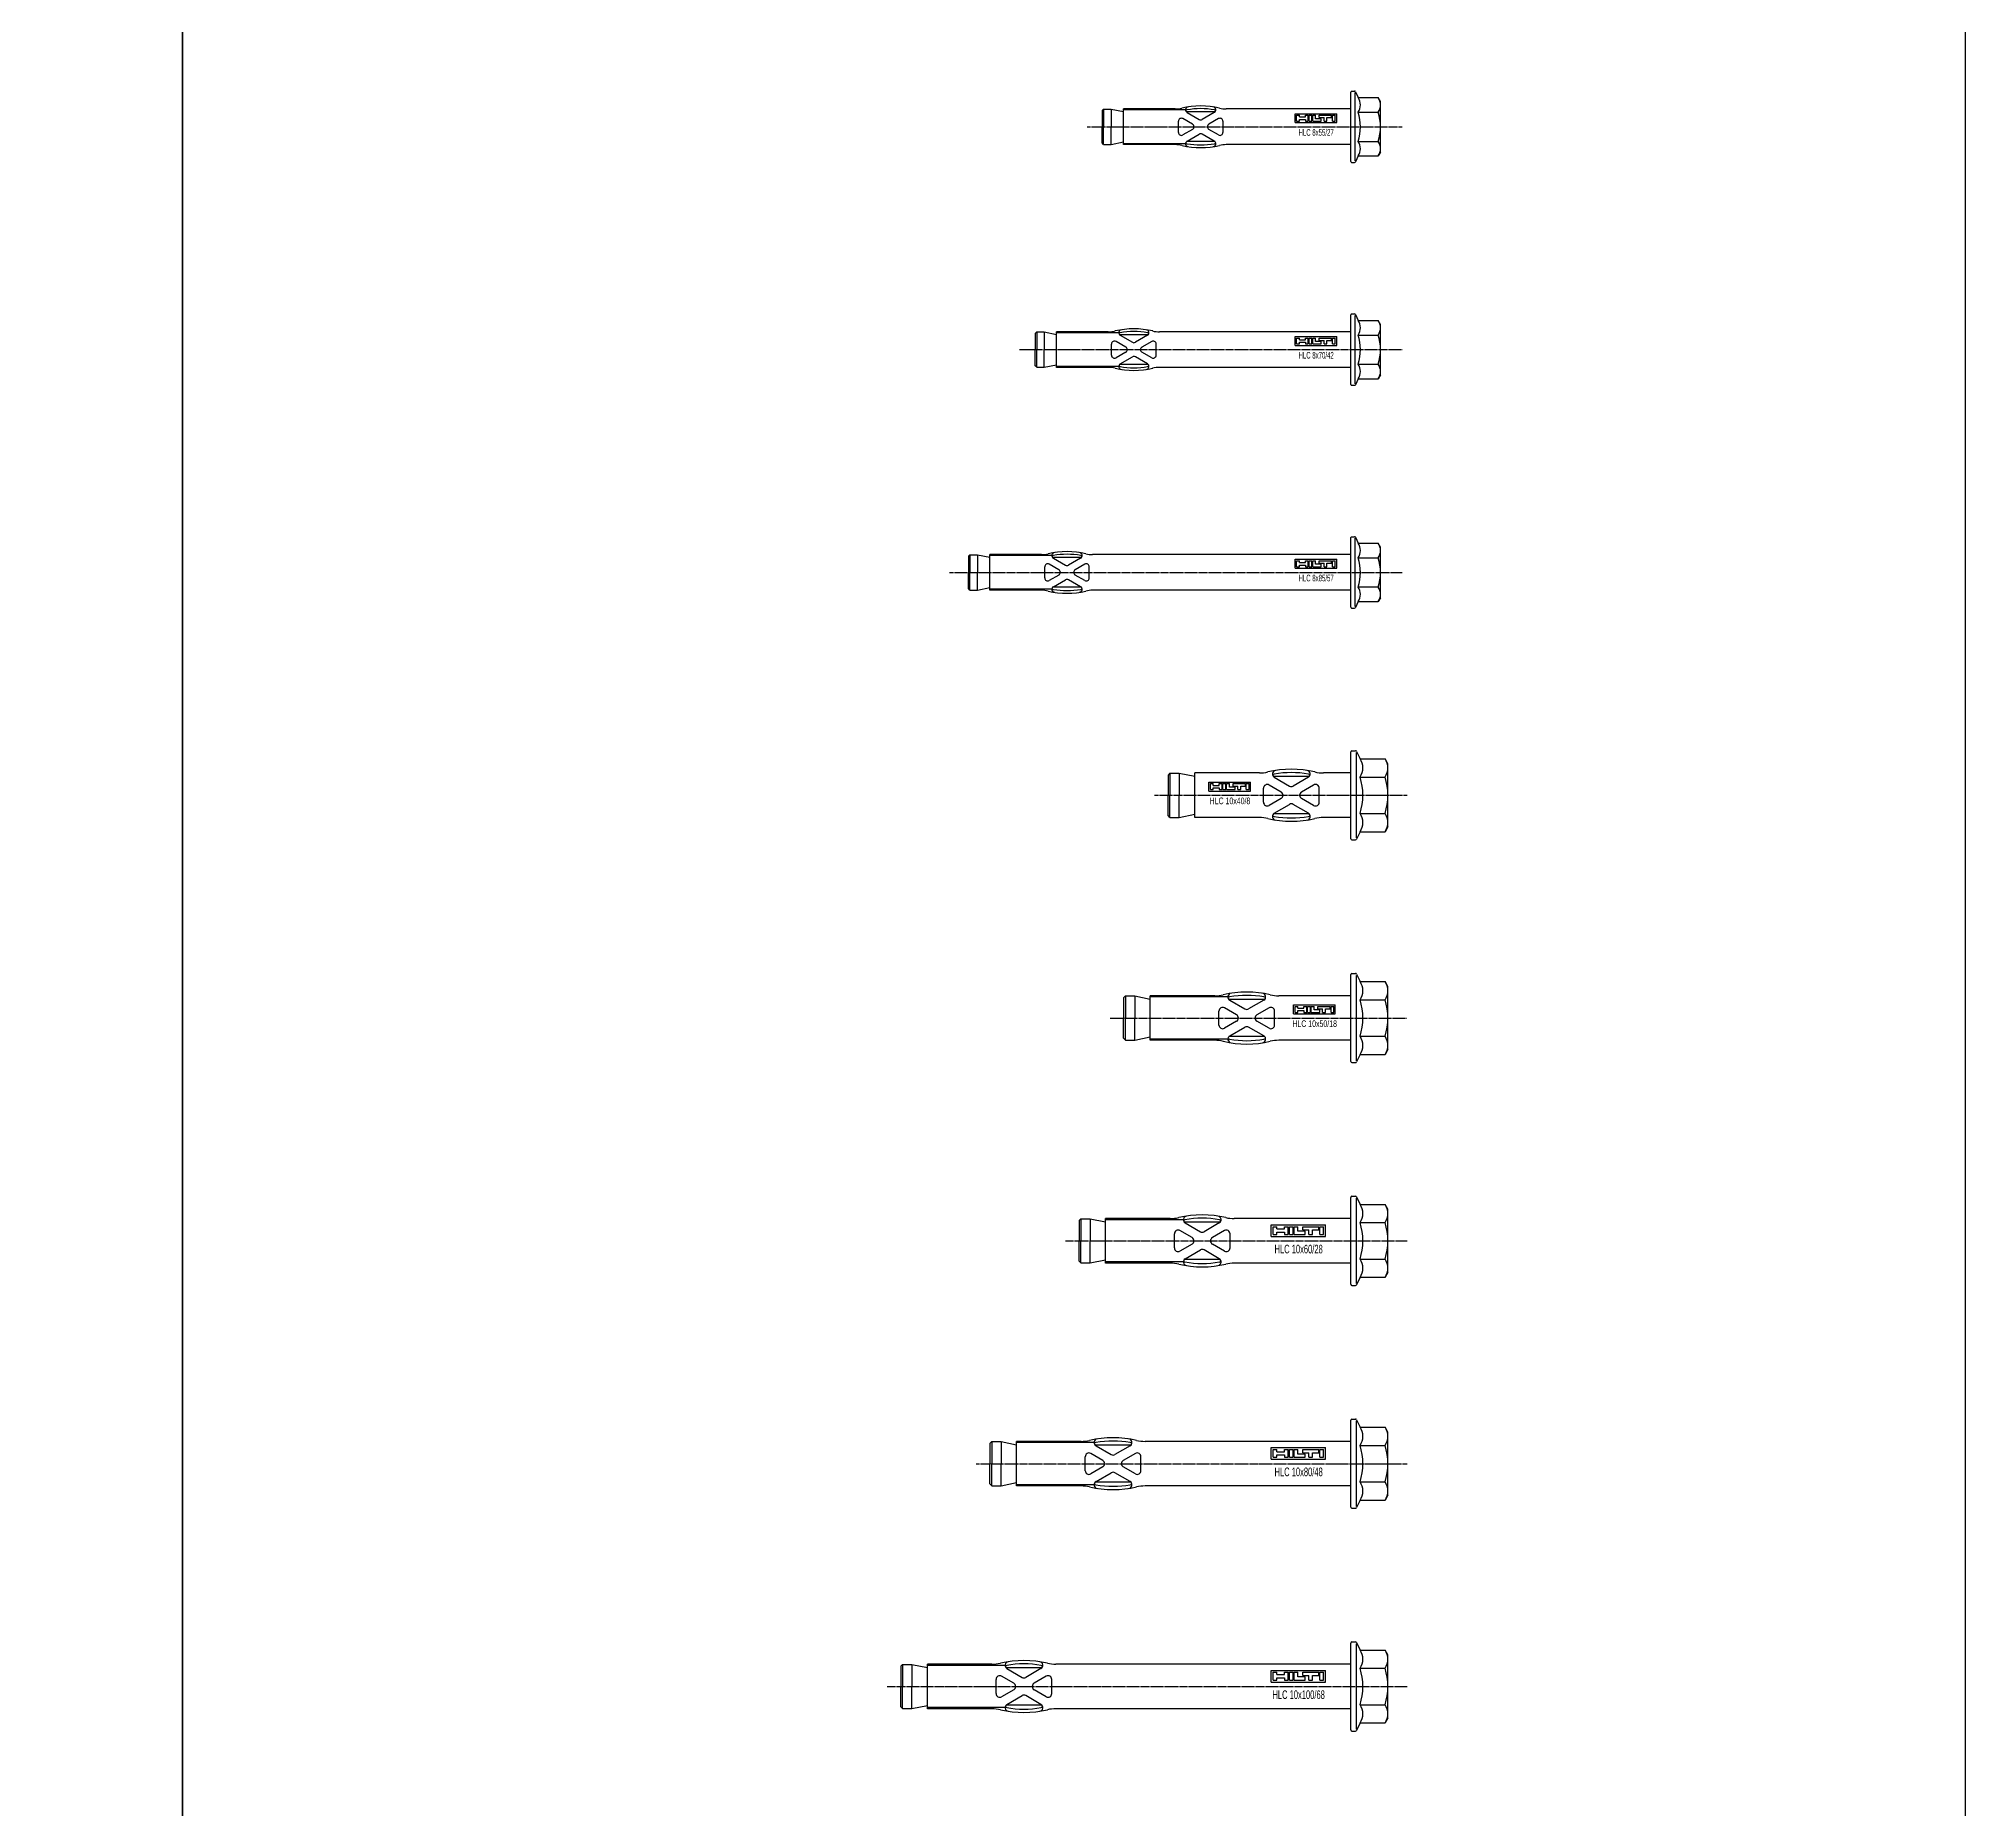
# Model space of a CAD drawing. Header units: millimetres. Extents: x 296 to 4896, y 152 to 3333.
# Drawn here: x 4463.4 to 4895.8, y 1374.3 to 1771.7 of the extents above; entities that cross this region are included whole.
import ezdxf
from ezdxf.enums import TextEntityAlignment as Align

# ---------------------------------------------------------------- set-up
doc = ezdxf.new("R2010")
doc.units = ezdxf.units.MM
doc.linetypes.add('CENTERLI', pattern=[1, 0.75, -0.0625, 0.125, -0.0625])
doc.layers.add('3', color=4, linetype='Continuous')
doc.styles.get("Standard").update_dxf_attribs({"font": 'arial.ttf'})

# ---------------------------------------------------------------- blocks, each defined once
blk = doc.blocks.new('HLC 8x55-27')
at = {"layer": '3'}
for p, q in [((-6.67, -7.8), (-6.67, 7.8)), ((-6.47, 8), (-5.8, 8)), ((-5.61, 7.88), (-5, 6.54)), ((-5, 6.54), (-0.51, 6.54)), ((0, 5.67), (-0.51, 6.54)), ((0, -5.67), (0, 5.67)), ((-62.12, 3.97), (-62.45, 3.63)), ((-62.45, 3.63), (-62.45, 0)), ((-62.45, -3.63), (-62.45, 0)), ((-62.12, 3.97), (-60.45, 3.97)), ((-62.12, 3.97), (-62.12, 0)), ((-62.12, -3.97), (-62.12, 0)), ((-60.45, 3.97), (-60.45, 0)), ((-60.45, 3.97), (-57.67, 3.4)), ((-60.45, -3.97), (-60.45, 0)), ((-57.67, -4), (-57.67, 4)), ((-46.08, 4), (-57.67, 4)), ((-43.72, 3.79), (-57.67, 3.79)), ((-45.33, -1.25), (-45.33, 1.25)), ((-42.16, 0.58), (-44.33, 1.83)), ((-37.12, 3.33), (-43.54, 3.33)), ((-43.39, 3.21), (-40.67, 1.64)), ((-37.28, 3.21), (-40, 1.64)), ((-36.33, 1.83), (-38.51, 0.58)), ((-35.33, -1.25), (-35.33, 1.25)), ((-6.67, 4), (-34.59, 4)), ((-6.67, -4), (-6.67, 4)), ((-6.67, 0), (-6.67, 4)), ((-5, 3.27), (-0.51, 3.27)), ((-62.12, -3.97), (-62.45, -3.63)), ((-62.12, -3.97), (-60.45, -3.97)), ((-60.45, -3.97), (-57.67, -3.4)), ((-43.72, -3.79), (-57.67, -3.79)), ((-46.08, -4), (-57.67, -4)), ((-42.16, -0.58), (-44.33, -1.83)), ((-37.12, -3.33), (-43.54, -3.33)), ((-43.39, -3.21), (-40.67, -1.64)), ((-37.28, -3.21), (-40, -1.64)), ((-36.33, -1.83), (-38.51, -0.58)), ((-6.67, -4), (-34.59, -4)), ((-5, -3.27), (-0.51, -3.27)), ((-6.47, -8), (-5.8, -8)), ((-5, -6.54), (-5.61, -7.88)), ((-5, -6.54), (-0.51, -6.54)), ((0, -5.67), (-0.51, -6.54))]:
    blk.add_line(p, q, dxfattribs=at)
at = {"layer": '3', "color": 1}
for p, q in [((-5.67, -7.67), (-5.67, 7.67)), ((-19.15, 0.93), (-19.15, 2.94)), ((-19.15, 2.94), (-9.8, 2.94)), ((-19.15, 0.93), (-9.8, 0.93)), ((-18.82, 1.26), (-18.82, 2.6)), ((-18.82, 2.6), (-18.18, 2.6)), ((-18.82, 1.26), (-18.18, 1.26)), ((-18.18, 2.21), (-18.18, 2.6)), ((-18.18, 2.21), (-16.84, 2.21)), ((-18.18, 1.26), (-18.18, 1.66)), ((-18.18, 1.66), (-16.84, 1.66)), ((-16.84, 2.6), (-16.21, 2.6)), ((-16.84, 2.21), (-16.84, 2.6)), ((-16.84, 1.66), (-16.84, 1.26)), ((-16.84, 1.26), (-16.21, 1.26)), ((-16.21, 1.26), (-16.21, 2.6)), ((-16.01, 2.6), (-15.38, 2.6)), ((-16.01, 1.26), (-16.01, 2.6)), ((-16.01, 1.26), (-15.38, 1.26)), ((-15.38, 1.26), (-15.38, 2.6)), ((-15.19, 2.6), (-14.55, 2.6)), ((-15.19, 1.26), (-15.19, 2.6)), ((-15.19, 1.26), (-13.29, 1.26)), ((-14.55, 1.82), (-14.55, 2.6)), ((-13.29, 1.82), (-14.55, 1.82)), ((-13.73, 2.6), (-10.96, 2.6)), ((-13.73, 2.05), (-13.73, 2.6)), ((-13.73, 2.05), (-12.66, 2.05)), ((-13.29, 1.26), (-13.29, 1.82)), ((-12.66, 1.26), (-12.66, 2.05)), ((-12.66, 1.26), (-12.03, 1.26)), ((-12.03, 1.26), (-12.03, 2.05)), ((-12.03, 2.05), (-10.96, 2.05)), ((-10.96, 2.05), (-10.96, 2.6)), ((-10.77, 2.6), (-10.14, 2.6)), ((-10.77, 1.26), (-10.77, 2.6)), ((-10.77, 1.26), (-10.14, 1.26)), ((-10.14, 1.26), (-10.14, 2.6)), ((-9.8, 0.93), (-9.8, 2.94))]:
    blk.add_line(p, q, dxfattribs=at)
at = {"layer": '3', "color": 1, "linetype": 'CENTERLI'}
blk.add_line((-65.79, 0), (4.85, 0), dxfattribs=at)
at = {"layer": '3'}
for centre, radius, start, end in [((-40.33, -13.75), 18.42, 76.7616, 103.2384), ((-43.06, 3.79), 0.667, 98.8269, 240), ((-37.61, 3.79), 0.667, 300, 81.1731), ((-6.47, 7.8), 0.2, 90, 180), ((-5.8, 7.8), 0.2, 24.6168, 90), ((-7.39, 4.91), 2.89, 325.5615, 34.4385), ((-2.89, 4.91), 2.89, 325.5615, 34.4385), ((-46.08, 10.67), 6.67, 270, 283.2384), ((-44.67, 1.25), 0.667, 60, 180), ((-43.34, 3.34), 0.467, 99.9802, 141.2457), ((-40.33, -13.75), 17.82, 80.0198, 99.9802), ((-42.49, 0), 0.667, 300, 60), ((-40.33, 2.22), 0.667, 240, 300), ((-38.17, 0), 0.667, 120, 240), ((-37.33, 3.34), 0.467, 38.7543, 80.0198), ((-36, 1.25), 0.667, 0, 120), ((-34.59, 10.67), 6.67, 256.7616, 270), ((-15.31, 0), 10.81, 342.383, 17.617), ((-10.81, 0), 10.81, 342.383, 17.617), ((-46.08, -10.67), 6.67, 76.5912, 90), ((-44.67, -1.25), 0.667, 180, 300), ((-40.33, 13.75), 18.42, 256.8232, 283.2384), ((-43.06, -3.79), 0.667, 120, 261.1731), ((-43.34, -3.34), 0.467, 218.7543, 260.0198), ((-40.33, 13.75), 17.82, 260.0198, 279.9802), ((-40.33, -2.22), 0.667, 60, 120), ((-37.61, -3.79), 0.667, 278.8269, 60), ((-37.33, -3.34), 0.467, 279.9802, 321.2457), ((-36, -1.25), 0.667, 240, 0), ((-34.59, -10.67), 6.67, 90, 103.2384), ((-7.39, -4.91), 2.89, 325.5615, 34.4385), ((-2.89, -4.91), 2.89, 325.5615, 34.4385), ((-6.47, -7.8), 0.2, 180, 270), ((-5.8, -7.8), 0.2, 270, 335.3832)]:
    blk.add_arc(centre, radius, start, end, dxfattribs=at)
at = {"layer": '3', "color": 4, "width": 0.52}
blk.add_text('HLC 8x55/27', height=1.493, dxfattribs=at).set_placement((-14.43, -2.01), align=Align.CENTER)
blk = doc.blocks.new('HLC 8x70-42')
at = {"layer": '3'}
for p, q in [((-6.67, -7.8), (-6.67, 7.8)), ((-6.47, 8), (-5.8, 8)), ((-5.61, 7.88), (-5, 6.54)), ((-5, 6.54), (-0.51, 6.54)), ((0, 5.67), (-0.51, 6.54)), ((0, -5.67), (0, 5.67)), ((-77.12, 3.97), (-77.45, 3.63)), ((-77.45, 3.63), (-77.45, 0)), ((-77.45, -3.63), (-77.45, 0)), ((-77.12, 3.97), (-75.45, 3.97)), ((-77.12, 3.97), (-77.12, 0)), ((-77.12, -3.97), (-77.12, 0)), ((-75.45, 3.97), (-75.45, 0)), ((-75.45, 3.97), (-72.67, 3.4)), ((-75.45, -3.97), (-75.45, 0)), ((-72.67, -4), (-72.67, 4)), ((-61.08, 4), (-72.67, 4)), ((-58.72, 3.79), (-72.67, 3.79)), ((-60.33, -1.25), (-60.33, 1.25)), ((-57.16, 0.58), (-59.33, 1.83)), ((-52.12, 3.33), (-58.54, 3.33)), ((-58.39, 3.21), (-55.67, 1.64)), ((-52.28, 3.21), (-55, 1.64)), ((-51.33, 1.83), (-53.51, 0.58)), ((-50.33, -1.25), (-50.33, 1.25)), ((-6.67, 4), (-49.59, 4)), ((-6.67, -4), (-6.67, 4)), ((-6.67, 0), (-6.67, 4)), ((-5, 3.27), (-0.51, 3.27)), ((-77.12, -3.97), (-77.45, -3.63)), ((-77.12, -3.97), (-75.45, -3.97)), ((-75.45, -3.97), (-72.67, -3.4)), ((-58.72, -3.79), (-72.67, -3.79)), ((-61.08, -4), (-72.67, -4)), ((-57.16, -0.58), (-59.33, -1.83)), ((-52.12, -3.33), (-58.54, -3.33)), ((-58.39, -3.21), (-55.67, -1.64)), ((-52.28, -3.21), (-55, -1.64)), ((-51.33, -1.83), (-53.51, -0.58)), ((-6.67, -4), (-49.59, -4)), ((-5, -3.27), (-0.51, -3.27)), ((-6.47, -8), (-5.8, -8)), ((-5, -6.54), (-5.61, -7.88)), ((-5, -6.54), (-0.51, -6.54)), ((0, -5.67), (-0.51, -6.54))]:
    blk.add_line(p, q, dxfattribs=at)
at = {"layer": '3', "color": 1}
for p, q in [((-5.67, -7.67), (-5.67, 7.67)), ((-19.15, 2.94), (-9.8, 2.94)), ((-19.15, 0.93), (-19.15, 2.94)), ((-19.15, 0.93), (-9.8, 0.93)), ((-18.82, 2.6), (-18.18, 2.6)), ((-18.82, 1.26), (-18.82, 2.6)), ((-18.82, 1.26), (-18.18, 1.26)), ((-18.18, 2.21), (-18.18, 2.6)), ((-18.18, 2.21), (-16.84, 2.21)), ((-18.18, 1.66), (-16.84, 1.66)), ((-18.18, 1.26), (-18.18, 1.66)), ((-16.84, 2.21), (-16.84, 2.6)), ((-16.84, 2.6), (-16.21, 2.6)), ((-16.84, 1.66), (-16.84, 1.26)), ((-16.84, 1.26), (-16.21, 1.26)), ((-16.21, 1.26), (-16.21, 2.6)), ((-16.01, 1.26), (-16.01, 2.6)), ((-16.01, 2.6), (-15.38, 2.6)), ((-16.01, 1.26), (-15.38, 1.26)), ((-15.38, 1.26), (-15.38, 2.6)), ((-15.19, 1.26), (-15.19, 2.6)), ((-15.19, 2.6), (-14.55, 2.6)), ((-15.19, 1.26), (-13.29, 1.26)), ((-14.55, 1.82), (-14.55, 2.6)), ((-13.29, 1.82), (-14.55, 1.82)), ((-13.73, 2.05), (-13.73, 2.6)), ((-13.73, 2.6), (-10.96, 2.6)), ((-13.73, 2.05), (-12.66, 2.05)), ((-13.29, 1.26), (-13.29, 1.82)), ((-12.66, 1.26), (-12.66, 2.05)), ((-12.66, 1.26), (-12.03, 1.26)), ((-12.03, 2.05), (-10.96, 2.05)), ((-12.03, 1.26), (-12.03, 2.05)), ((-10.96, 2.05), (-10.96, 2.6)), ((-10.77, 1.26), (-10.77, 2.6)), ((-10.77, 2.6), (-10.14, 2.6)), ((-10.77, 1.26), (-10.14, 1.26)), ((-10.14, 1.26), (-10.14, 2.6)), ((-9.8, 0.93), (-9.8, 2.94))]:
    blk.add_line(p, q, dxfattribs=at)
at = {"layer": '3', "color": 1, "linetype": 'CENTERLI'}
blk.add_line((-81.01, 0), (4.85, 0), dxfattribs=at)
at = {"layer": '3'}
for centre, radius, start, end in [((-55.33, -13.75), 18.42, 76.7616, 103.2384), ((-58.06, 3.79), 0.667, 98.8269, 240), ((-52.61, 3.79), 0.667, 300, 81.1731), ((-6.47, 7.8), 0.2, 90, 180), ((-5.8, 7.8), 0.2, 24.6168, 90), ((-7.39, 4.91), 2.89, 325.5615, 34.4385), ((-2.89, 4.91), 2.89, 325.5615, 34.4385), ((-61.08, 10.67), 6.67, 270, 283.2384), ((-59.67, 1.25), 0.667, 60, 180), ((-58.34, 3.34), 0.467, 99.9802, 141.2457), ((-55.33, -13.75), 17.82, 80.0198, 99.9802), ((-57.49, 0), 0.667, 300, 60), ((-55.33, 2.22), 0.667, 240, 300), ((-53.17, 0), 0.667, 120, 240), ((-52.33, 3.34), 0.467, 38.7543, 80.0198), ((-51, 1.25), 0.667, 0, 120), ((-49.59, 10.67), 6.67, 256.7616, 270), ((-15.31, 0), 10.81, 342.383, 17.617), ((-10.81, 0), 10.81, 342.383, 17.617), ((-61.08, -10.67), 6.67, 76.5912, 90), ((-59.67, -1.25), 0.667, 180, 300), ((-55.33, 13.75), 18.42, 256.8232, 283.2384), ((-58.06, -3.79), 0.667, 120, 261.1731), ((-58.34, -3.34), 0.467, 218.7543, 260.0198), ((-55.33, 13.75), 17.82, 260.0198, 279.9802), ((-55.33, -2.22), 0.667, 60, 120), ((-52.61, -3.79), 0.667, 278.8269, 60), ((-52.33, -3.34), 0.467, 279.9802, 321.2457), ((-51, -1.25), 0.667, 240, 0), ((-49.59, -10.67), 6.67, 90, 103.2384), ((-7.39, -4.91), 2.89, 325.5615, 34.4385), ((-2.89, -4.91), 2.89, 325.5615, 34.4385), ((-6.47, -7.8), 0.2, 180, 270), ((-5.8, -7.8), 0.2, 270, 335.3832)]:
    blk.add_arc(centre, radius, start, end, dxfattribs=at)
at = {"layer": '3', "color": 4, "width": 0.52}
blk.add_text('HLC 8x70/42', height=1.493, dxfattribs=at).set_placement((-14.43, -2.01), align=Align.CENTER)
blk = doc.blocks.new('HLC 8x85-57')
at = {"layer": '3'}
for p, q in [((-6.67, -7.8), (-6.67, 7.8)), ((-6.47, 8), (-5.8, 8)), ((-5.61, 7.88), (-5, 6.54)), ((-5, 6.54), (-0.51, 6.54)), ((0, 5.67), (-0.51, 6.54)), ((0, -5.67), (0, 5.67)), ((-92.12, 3.97), (-92.45, 3.63)), ((-92.45, 3.63), (-92.45, 0)), ((-92.45, -3.63), (-92.45, 0)), ((-92.12, 3.97), (-90.45, 3.97)), ((-92.12, 3.97), (-92.12, 0)), ((-92.12, -3.97), (-92.12, 0)), ((-90.45, 3.97), (-90.45, 0)), ((-90.45, 3.97), (-87.67, 3.4)), ((-90.45, -3.97), (-90.45, 0)), ((-87.67, -4), (-87.67, 4)), ((-76.08, 4), (-87.67, 4)), ((-73.72, 3.79), (-87.67, 3.79)), ((-75.33, -1.25), (-75.33, 1.25)), ((-72.16, 0.58), (-74.33, 1.83)), ((-67.12, 3.33), (-73.54, 3.33)), ((-73.39, 3.21), (-70.67, 1.64)), ((-67.28, 3.21), (-70, 1.64)), ((-66.33, 1.83), (-68.51, 0.58)), ((-65.33, -1.25), (-65.33, 1.25)), ((-6.67, 4), (-64.59, 4)), ((-6.67, -4), (-6.67, 4)), ((-6.67, 0), (-6.67, 4)), ((-5, 3.27), (-0.51, 3.27)), ((-92.12, -3.97), (-92.45, -3.63)), ((-92.12, -3.97), (-90.45, -3.97)), ((-90.45, -3.97), (-87.67, -3.4)), ((-73.72, -3.79), (-87.67, -3.79)), ((-76.08, -4), (-87.67, -4)), ((-72.16, -0.58), (-74.33, -1.83)), ((-67.12, -3.33), (-73.54, -3.33)), ((-73.39, -3.21), (-70.67, -1.64)), ((-67.28, -3.21), (-70, -1.64)), ((-66.33, -1.83), (-68.51, -0.58)), ((-6.67, -4), (-64.59, -4)), ((-5, -3.27), (-0.51, -3.27)), ((-6.47, -8), (-5.8, -8)), ((-5, -6.54), (-5.61, -7.88)), ((-5, -6.54), (-0.51, -6.54)), ((0, -5.67), (-0.51, -6.54))]:
    blk.add_line(p, q, dxfattribs=at)
at = {"layer": '3', "color": 1}
for p, q in [((-5.67, -7.67), (-5.67, 7.67)), ((-19.15, 0.93), (-19.15, 2.94)), ((-19.15, 2.94), (-9.8, 2.94)), ((-19.15, 0.93), (-9.8, 0.93)), ((-18.82, 1.26), (-18.82, 2.6)), ((-18.82, 2.6), (-18.18, 2.6)), ((-18.82, 1.26), (-18.18, 1.26)), ((-18.18, 2.21), (-18.18, 2.6)), ((-18.18, 2.21), (-16.84, 2.21)), ((-18.18, 1.26), (-18.18, 1.66)), ((-18.18, 1.66), (-16.84, 1.66)), ((-16.84, 2.6), (-16.21, 2.6)), ((-16.84, 2.21), (-16.84, 2.6)), ((-16.84, 1.66), (-16.84, 1.26)), ((-16.84, 1.26), (-16.21, 1.26)), ((-16.21, 1.26), (-16.21, 2.6)), ((-16.01, 2.6), (-15.38, 2.6)), ((-16.01, 1.26), (-16.01, 2.6)), ((-16.01, 1.26), (-15.38, 1.26)), ((-15.38, 1.26), (-15.38, 2.6)), ((-15.19, 2.6), (-14.55, 2.6)), ((-15.19, 1.26), (-15.19, 2.6)), ((-15.19, 1.26), (-13.29, 1.26)), ((-14.55, 1.82), (-14.55, 2.6)), ((-13.29, 1.82), (-14.55, 1.82)), ((-13.73, 2.6), (-10.96, 2.6)), ((-13.73, 2.05), (-13.73, 2.6)), ((-13.73, 2.05), (-12.66, 2.05)), ((-13.29, 1.26), (-13.29, 1.82)), ((-12.66, 1.26), (-12.66, 2.05)), ((-12.66, 1.26), (-12.03, 1.26)), ((-12.03, 1.26), (-12.03, 2.05)), ((-12.03, 2.05), (-10.96, 2.05)), ((-10.96, 2.05), (-10.96, 2.6)), ((-10.77, 2.6), (-10.14, 2.6)), ((-10.77, 1.26), (-10.77, 2.6)), ((-10.77, 1.26), (-10.14, 1.26)), ((-10.14, 1.26), (-10.14, 2.6)), ((-9.8, 0.93), (-9.8, 2.94))]:
    blk.add_line(p, q, dxfattribs=at)
at = {"layer": '3', "color": 1, "linetype": 'CENTERLI'}
blk.add_line((-96.67, 0), (4.85, 0), dxfattribs=at)
at = {"layer": '3'}
for centre, radius, start, end in [((-70.33, -13.75), 18.42, 76.7616, 103.2384), ((-73.06, 3.79), 0.667, 98.8269, 240), ((-67.61, 3.79), 0.667, 300, 81.1731), ((-6.47, 7.8), 0.2, 90, 180), ((-5.8, 7.8), 0.2, 24.6168, 90), ((-7.39, 4.91), 2.89, 325.5615, 34.4385), ((-2.89, 4.91), 2.89, 325.5615, 34.4385), ((-76.08, 10.67), 6.67, 270, 283.2384), ((-74.67, 1.25), 0.667, 60, 180), ((-73.34, 3.34), 0.467, 99.9802, 141.2457), ((-70.33, -13.75), 17.82, 80.0198, 99.9802), ((-72.49, 0), 0.667, 300, 60), ((-70.33, 2.22), 0.667, 240, 300), ((-68.17, 0), 0.667, 120, 240), ((-67.33, 3.34), 0.467, 38.7543, 80.0198), ((-66, 1.25), 0.667, 0, 120), ((-64.59, 10.67), 6.67, 256.7616, 270), ((-15.31, 0), 10.81, 342.383, 17.617), ((-10.81, 0), 10.81, 342.383, 17.617), ((-76.08, -10.67), 6.67, 76.5912, 90), ((-74.67, -1.25), 0.667, 180, 300), ((-70.33, 13.75), 18.42, 256.8232, 283.2384), ((-73.06, -3.79), 0.667, 120, 261.1731), ((-73.34, -3.34), 0.467, 218.7543, 260.0198), ((-70.33, 13.75), 17.82, 260.0198, 279.9802), ((-70.33, -2.22), 0.667, 60, 120), ((-67.61, -3.79), 0.667, 278.8269, 60), ((-67.33, -3.34), 0.467, 279.9802, 321.2457), ((-66, -1.25), 0.667, 240, 0), ((-64.59, -10.67), 6.67, 90, 103.2384), ((-7.39, -4.91), 2.89, 325.5615, 34.4385), ((-2.89, -4.91), 2.89, 325.5615, 34.4385), ((-6.47, -7.8), 0.2, 180, 270), ((-5.8, -7.8), 0.2, 270, 335.3832)]:
    blk.add_arc(centre, radius, start, end, dxfattribs=at)
at = {"layer": '3', "color": 4, "width": 0.52}
blk.add_text('HLC 8x85/57', height=1.493, dxfattribs=at).set_placement((-14.43, -2.01), align=Align.CENTER)
blk = doc.blocks.new('HLC 10x40-8')
at = {"layer": '3'}
for p, q in [((-8.33, -9.75), (-8.33, 9.75)), ((-8.08, 10), (-7.24, 10)), ((-7.02, 9.85), (-6.25, 8.18)), ((-48.9, 4.96), (-49.31, 4.54)), ((-49.31, 4.54), (-49.31, 0)), ((-48.9, 4.96), (-48.9, 0)), ((-48.9, 4.96), (-46.81, 4.96)), ((-46.81, 4.96), (-43.33, 4.25)), ((-46.81, 4.96), (-46.81, 0)), ((-28.85, 5), (-43.33, 5)), ((-43.33, -5), (-43.33, 5)), ((-8.33, 5), (-14.49, 5)), ((-8.33, 0), (-8.33, 5)), ((-8.33, -5), (-8.33, 5)), ((-6.25, 8.18), (-0.63, 8.18)), ((0, 7.08), (-0.63, 8.18)), ((0, -7.08), (0, 7.08)), ((-49.31, -4.54), (-49.31, 0)), ((-48.9, -4.96), (-48.9, 0)), ((-46.81, -4.96), (-46.81, 0)), ((-27.92, -1.57), (-27.92, 1.57)), ((-23.95, 0.72), (-26.67, 2.29)), ((-17.65, 4.17), (-25.68, 4.17)), ((-25.49, 4.02), (-22.08, 2.05)), ((-17.84, 4.02), (-21.25, 2.05)), ((-16.67, 2.29), (-19.38, 0.72)), ((-15.42, -1.57), (-15.42, 1.57)), ((-6.25, 4.09), (-0.63, 4.09)), ((-46.81, -4.96), (-43.33, -4.25)), ((-23.95, -0.72), (-26.67, -2.29)), ((-17.65, -4.17), (-25.68, -4.17)), ((-25.49, -4.02), (-22.08, -2.05)), ((-17.84, -4.02), (-21.25, -2.05)), ((-16.67, -2.29), (-19.38, -0.72)), ((-6.25, -4.09), (-0.63, -4.09)), ((-48.9, -4.96), (-49.31, -4.54)), ((-48.9, -4.96), (-46.81, -4.96)), ((-28.85, -5), (-43.33, -5)), ((-8.33, -5), (-14.49, -5)), ((-6.25, -8.18), (-7.02, -9.85)), ((-6.25, -8.18), (-0.63, -8.18)), ((0, -7.08), (-0.63, -8.18)), ((-8.08, -10), (-7.24, -10))]:
    blk.add_line(p, q, dxfattribs=at)
at = {"layer": '3', "color": 1}
for p, q in [((-7.08, -9.58), (-7.08, 9.58)), ((-40.15, 0.93), (-40.15, 2.94)), ((-40.15, 2.94), (-30.8, 2.94)), ((-40.15, 0.93), (-30.8, 0.93)), ((-39.82, 1.26), (-39.82, 2.6)), ((-39.82, 2.6), (-39.18, 2.6)), ((-39.82, 1.26), (-39.18, 1.26)), ((-39.18, 2.21), (-39.18, 2.6)), ((-39.18, 2.21), (-37.84, 2.21)), ((-39.18, 1.26), (-39.18, 1.66)), ((-39.18, 1.66), (-37.84, 1.66)), ((-37.84, 2.6), (-37.21, 2.6)), ((-37.84, 2.21), (-37.84, 2.6)), ((-37.84, 1.66), (-37.84, 1.26)), ((-37.84, 1.26), (-37.21, 1.26)), ((-37.21, 1.26), (-37.21, 2.6)), ((-37.01, 2.6), (-36.38, 2.6)), ((-37.01, 1.26), (-37.01, 2.6)), ((-37.01, 1.26), (-36.38, 1.26)), ((-36.38, 1.26), (-36.38, 2.6)), ((-36.19, 2.6), (-35.55, 2.6)), ((-36.19, 1.26), (-36.19, 2.6)), ((-36.19, 1.26), (-34.29, 1.26)), ((-35.55, 1.82), (-35.55, 2.6)), ((-34.29, 1.82), (-35.55, 1.82)), ((-34.73, 2.6), (-31.96, 2.6)), ((-34.73, 2.05), (-34.73, 2.6)), ((-34.73, 2.05), (-33.66, 2.05)), ((-34.29, 1.26), (-34.29, 1.82)), ((-33.66, 1.26), (-33.66, 2.05)), ((-33.66, 1.26), (-33.03, 1.26)), ((-33.03, 1.26), (-33.03, 2.05)), ((-33.03, 2.05), (-31.96, 2.05)), ((-31.96, 2.05), (-31.96, 2.6)), ((-31.77, 2.6), (-31.14, 2.6)), ((-31.77, 1.26), (-31.77, 2.6)), ((-31.77, 1.26), (-31.14, 1.26)), ((-31.14, 1.26), (-31.14, 2.6)), ((-30.8, 0.93), (-30.8, 2.94))]:
    blk.add_line(p, q, dxfattribs=at)
at = {"layer": '3', "color": 1, "linetype": 'CENTERLI'}
blk.add_line((-52.35, 0), (4.29, 0), dxfattribs=at)
at = {"layer": '3'}
for centre, radius, start, end in [((-8.08, 9.75), 0.25, 90, 180), ((-7.24, 9.75), 0.25, 24.6168, 90), ((-28.85, 13.33), 8.33, 270, 283.2384), ((-21.67, -17.19), 23.02, 76.7616, 103.2384), ((-25.07, 4.74), 0.833, 98.8269, 240), ((-25.43, 4.17), 0.583, 99.9802, 141.2457), ((-21.67, -17.19), 22.27, 80.0198, 99.9802), ((-18.26, 4.74), 0.833, 300, 81.1731), ((-17.91, 4.17), 0.583, 38.7543, 80.0198), ((-14.49, 13.33), 8.33, 256.7616, 270), ((-9.23, 6.14), 3.62, 325.5615, 34.4385), ((-3.62, 6.14), 3.62, 325.5615, 34.4385), ((-27.08, 1.57), 0.833, 60, 180), ((-24.37, 0), 0.833, 300, 60), ((-21.67, 2.77), 0.833, 240, 300), ((-18.97, 0), 0.833, 120, 240), ((-16.25, 1.57), 0.833, 0, 120), ((-19.13, 0), 13.52, 342.383, 17.617), ((-13.52, 0), 13.52, 342.383, 17.617), ((-27.08, -1.57), 0.833, 180, 300), ((-25.07, -4.74), 0.833, 120, 261.1731), ((-21.67, -2.77), 0.833, 60, 120), ((-18.26, -4.74), 0.833, 278.8269, 60), ((-16.25, -1.57), 0.833, 240, 0), ((-9.23, -6.14), 3.62, 325.5615, 34.4385), ((-3.62, -6.14), 3.62, 325.5615, 34.4385), ((-28.85, -13.33), 8.33, 76.5912, 90), ((-21.67, 17.19), 23.02, 256.8232, 283.2384), ((-25.43, -4.17), 0.583, 218.7543, 260.0198), ((-21.67, 17.19), 22.27, 260.0198, 279.9802), ((-17.91, -4.17), 0.583, 279.9802, 321.2457), ((-14.49, -13.33), 8.33, 90, 103.2384), ((-8.08, -9.75), 0.25, 180, 270), ((-7.24, -9.75), 0.25, 270, 335.3832)]:
    blk.add_arc(centre, radius, start, end, dxfattribs=at)
at = {"layer": '3', "color": 4, "width": 0.6}
blk.add_text('HLC 10x40/8', height=1.493, dxfattribs=at).set_placement((-35.43, -2.01), align=Align.CENTER)
blk = doc.blocks.new('HLC 10x50-18')
at = {"layer": '3'}
for p, q in [((-8.33, -9.75), (-8.33, 9.75)), ((-8.08, 10), (-7.24, 10)), ((-7.02, 9.85), (-6.25, 8.18)), ((-58.9, 4.96), (-59.31, 4.54)), ((-59.31, 4.54), (-59.31, 0)), ((-58.9, 4.96), (-56.81, 4.96)), ((-58.9, 4.96), (-58.9, 0)), ((-56.81, 4.96), (-56.81, 0)), ((-56.81, 4.96), (-53.33, 4.25)), ((-53.33, -5), (-53.33, 5)), ((-38.85, 5), (-53.33, 5)), ((-35.91, 4.74), (-53.33, 4.74)), ((-8.33, 5), (-24.49, 5)), ((-8.33, -5), (-8.33, 5)), ((-8.33, 0), (-8.33, 5)), ((-6.25, 8.18), (-0.63, 8.18)), ((0, 7.08), (-0.63, 8.18)), ((0, -7.08), (0, 7.08)), ((-59.31, -4.54), (-59.31, 0)), ((-58.9, -4.96), (-58.9, 0)), ((-56.81, -4.96), (-56.81, 0)), ((-37.92, -1.57), (-37.92, 1.57)), ((-33.95, 0.72), (-36.67, 2.29)), ((-27.65, 4.17), (-35.68, 4.17)), ((-35.49, 4.02), (-32.08, 2.05)), ((-27.84, 4.02), (-31.25, 2.05)), ((-26.67, 2.29), (-29.38, 0.72)), ((-25.42, -1.57), (-25.42, 1.57)), ((-6.25, 4.09), (-0.63, 4.09)), ((-56.81, -4.96), (-53.33, -4.25)), ((-33.95, -0.72), (-36.67, -2.29)), ((-27.65, -4.17), (-35.68, -4.17)), ((-35.49, -4.02), (-32.08, -2.05)), ((-27.84, -4.02), (-31.25, -2.05)), ((-26.67, -2.29), (-29.38, -0.72)), ((-6.25, -4.09), (-0.63, -4.09)), ((-58.9, -4.96), (-59.31, -4.54)), ((-58.9, -4.96), (-56.81, -4.96)), ((-35.91, -4.74), (-53.33, -4.74)), ((-38.85, -5), (-53.33, -5)), ((-8.33, -5), (-24.49, -5)), ((-6.25, -8.18), (-7.02, -9.85)), ((-6.25, -8.18), (-0.63, -8.18)), ((0, -7.08), (-0.63, -8.18)), ((-8.08, -10), (-7.24, -10))]:
    blk.add_line(p, q, dxfattribs=at)
at = {"layer": '3', "color": 1}
for p, q in [((-7.08, -9.58), (-7.08, 9.58)), ((-21.15, 2.94), (-11.8, 2.94)), ((-21.15, 0.93), (-21.15, 2.94)), ((-21.15, 0.93), (-11.8, 0.93)), ((-20.82, 2.6), (-20.18, 2.6)), ((-20.82, 1.26), (-20.82, 2.6)), ((-20.82, 1.26), (-20.18, 1.26)), ((-20.18, 2.21), (-20.18, 2.6)), ((-20.18, 2.21), (-18.84, 2.21)), ((-20.18, 1.66), (-18.84, 1.66)), ((-20.18, 1.26), (-20.18, 1.66)), ((-18.84, 2.21), (-18.84, 2.6)), ((-18.84, 2.6), (-18.21, 2.6)), ((-18.84, 1.66), (-18.84, 1.26)), ((-18.84, 1.26), (-18.21, 1.26)), ((-18.21, 1.26), (-18.21, 2.6)), ((-18.01, 1.26), (-18.01, 2.6)), ((-18.01, 2.6), (-17.38, 2.6)), ((-18.01, 1.26), (-17.38, 1.26)), ((-17.38, 1.26), (-17.38, 2.6)), ((-17.19, 1.26), (-17.19, 2.6)), ((-17.19, 2.6), (-16.55, 2.6)), ((-17.19, 1.26), (-15.29, 1.26)), ((-16.55, 1.82), (-16.55, 2.6)), ((-15.29, 1.82), (-16.55, 1.82)), ((-15.73, 2.05), (-15.73, 2.6)), ((-15.73, 2.6), (-12.96, 2.6)), ((-15.73, 2.05), (-14.66, 2.05)), ((-15.29, 1.26), (-15.29, 1.82)), ((-14.66, 1.26), (-14.66, 2.05)), ((-14.66, 1.26), (-14.03, 1.26)), ((-14.03, 2.05), (-12.96, 2.05)), ((-14.03, 1.26), (-14.03, 2.05)), ((-12.96, 2.05), (-12.96, 2.6)), ((-12.77, 1.26), (-12.77, 2.6)), ((-12.77, 2.6), (-12.14, 2.6)), ((-12.77, 1.26), (-12.14, 1.26)), ((-12.14, 1.26), (-12.14, 2.6)), ((-11.8, 0.93), (-11.8, 2.94))]:
    blk.add_line(p, q, dxfattribs=at)
at = {"layer": '3', "color": 1, "linetype": 'CENTERLI'}
blk.add_line((-62.35, 0), (4.29, 0), dxfattribs=at)
at = {"layer": '3'}
for centre, radius, start, end in [((-8.08, 9.75), 0.25, 90, 180), ((-7.24, 9.75), 0.25, 24.6168, 90), ((-38.85, 13.33), 8.33, 270, 283.2384), ((-31.67, -17.19), 23.02, 76.7616, 103.2384), ((-35.07, 4.74), 0.833, 98.8269, 240), ((-35.43, 4.17), 0.583, 99.9802, 141.2457), ((-31.67, -17.19), 22.27, 80.0198, 99.9802), ((-28.26, 4.74), 0.833, 300, 81.1731), ((-27.91, 4.17), 0.583, 38.7543, 80.0198), ((-24.49, 13.33), 8.33, 256.7616, 270), ((-9.23, 6.14), 3.62, 325.5615, 34.4385), ((-3.62, 6.14), 3.62, 325.5615, 34.4385), ((-37.08, 1.57), 0.833, 60, 180), ((-34.37, 0), 0.833, 300, 60), ((-31.67, 2.77), 0.833, 240, 300), ((-28.97, 0), 0.833, 120, 240), ((-26.25, 1.57), 0.833, 0, 120), ((-19.13, 0), 13.52, 342.383, 17.617), ((-13.52, 0), 13.52, 342.383, 17.617), ((-37.08, -1.57), 0.833, 180, 300), ((-35.07, -4.74), 0.833, 120, 261.1731), ((-31.67, -2.77), 0.833, 60, 120), ((-28.26, -4.74), 0.833, 278.8269, 60), ((-26.25, -1.57), 0.833, 240, 0), ((-9.23, -6.14), 3.62, 325.5615, 34.4385), ((-3.62, -6.14), 3.62, 325.5615, 34.4385), ((-38.85, -13.33), 8.33, 76.5912, 90), ((-31.67, 17.19), 23.02, 256.8232, 283.2384), ((-35.43, -4.17), 0.583, 218.7543, 260.0198), ((-31.67, 17.19), 22.27, 260.0198, 279.9802), ((-27.91, -4.17), 0.583, 279.9802, 321.2457), ((-24.49, -13.33), 8.33, 90, 103.2384), ((-8.08, -9.75), 0.25, 180, 270), ((-7.24, -9.75), 0.25, 270, 335.3832)]:
    blk.add_arc(centre, radius, start, end, dxfattribs=at)
at = {"layer": '3', "color": 4, "width": 0.6}
blk.add_text('HLC 10x50/18', height=1.493, dxfattribs=at).set_placement((-16.43, -2.01), align=Align.CENTER)
blk = doc.blocks.new('HLC 10x60-28')
at = {"layer": '3'}
for p, q in [((-8.33, -9.75), (-8.33, 9.75)), ((-8.08, 10), (-7.24, 10)), ((-7.02, 9.85), (-6.25, 8.18)), ((-68.9, 4.96), (-69.31, 4.54)), ((-69.31, 4.54), (-69.31, 0)), ((-68.9, 4.96), (-66.81, 4.96)), ((-68.9, 4.96), (-68.9, 0)), ((-66.81, 4.96), (-66.81, 0)), ((-66.81, 4.96), (-63.33, 4.25)), ((-63.33, -5), (-63.33, 5)), ((-48.85, 5), (-63.33, 5)), ((-45.91, 4.74), (-63.33, 4.74)), ((-8.33, 5), (-34.49, 5)), ((-8.33, -5), (-8.33, 5)), ((-8.33, 0), (-8.33, 5)), ((-6.25, 8.18), (-0.63, 8.18)), ((0, 7.08), (-0.63, 8.18)), ((0, -7.08), (0, 7.08)), ((-69.31, -4.54), (-69.31, 0)), ((-68.9, -4.96), (-68.9, 0)), ((-66.81, -4.96), (-66.81, 0)), ((-47.92, -1.57), (-47.92, 1.57)), ((-43.95, 0.72), (-46.67, 2.29)), ((-37.65, 4.17), (-45.68, 4.17)), ((-45.49, 4.02), (-42.08, 2.05)), ((-37.84, 4.02), (-41.25, 2.05)), ((-36.67, 2.29), (-39.38, 0.72)), ((-35.42, -1.57), (-35.42, 1.57)), ((-6.25, 4.09), (-0.63, 4.09)), ((-66.81, -4.96), (-63.33, -4.25)), ((-43.95, -0.72), (-46.67, -2.29)), ((-37.65, -4.17), (-45.68, -4.17)), ((-45.49, -4.02), (-42.08, -2.05)), ((-37.84, -4.02), (-41.25, -2.05)), ((-36.67, -2.29), (-39.38, -0.72)), ((-6.25, -4.09), (-0.63, -4.09)), ((-68.9, -4.96), (-69.31, -4.54)), ((-68.9, -4.96), (-66.81, -4.96)), ((-45.91, -4.74), (-63.33, -4.74)), ((-48.85, -5), (-63.33, -5)), ((-8.33, -5), (-34.49, -5)), ((-6.25, -8.18), (-7.02, -9.85)), ((-6.25, -8.18), (-0.63, -8.18)), ((0, -7.08), (-0.63, -8.18)), ((-8.08, -10), (-7.24, -10))]:
    blk.add_line(p, q, dxfattribs=at)
at = {"layer": '3', "color": 1}
for p, q in [((-7.08, -9.58), (-7.08, 9.58)), ((-26.17, 3.62), (-14.01, 3.62)), ((-26.17, 1), (-26.17, 3.62)), ((-26.17, 1), (-14.01, 1)), ((-25.73, 3.18), (-24.91, 3.18)), ((-25.73, 1.44), (-25.73, 3.18)), ((-25.73, 1.44), (-24.91, 1.44)), ((-24.91, 2.67), (-24.91, 3.18)), ((-24.91, 2.67), (-23.17, 2.67)), ((-24.91, 1.95), (-23.17, 1.95)), ((-24.91, 1.44), (-24.91, 1.95)), ((-23.17, 2.67), (-23.17, 3.18)), ((-23.17, 3.18), (-22.35, 3.18)), ((-23.17, 1.95), (-23.17, 1.44)), ((-23.17, 1.44), (-22.35, 1.44)), ((-22.35, 1.44), (-22.35, 3.18)), ((-22.09, 1.44), (-22.09, 3.18)), ((-22.09, 3.18), (-21.27, 3.18)), ((-22.09, 1.44), (-21.27, 1.44)), ((-21.27, 1.44), (-21.27, 3.18)), ((-21.01, 1.44), (-21.01, 3.18)), ((-21.01, 3.18), (-20.19, 3.18)), ((-21.01, 1.44), (-18.55, 1.44)), ((-20.19, 2.16), (-20.19, 3.18)), ((-18.55, 2.16), (-20.19, 2.16)), ((-19.12, 2.46), (-19.12, 3.18)), ((-19.12, 3.18), (-15.53, 3.18)), ((-19.12, 2.46), (-17.73, 2.46)), ((-18.55, 1.44), (-18.55, 2.16)), ((-17.73, 1.44), (-17.73, 2.46)), ((-17.73, 1.44), (-16.91, 1.44)), ((-16.91, 2.46), (-15.53, 2.46)), ((-16.91, 1.44), (-16.91, 2.46)), ((-15.53, 2.46), (-15.53, 3.18)), ((-15.27, 1.44), (-15.27, 3.18)), ((-15.27, 3.18), (-14.45, 3.18)), ((-15.27, 1.44), (-14.45, 1.44)), ((-14.45, 1.44), (-14.45, 3.18)), ((-14.01, 1), (-14.01, 3.62))]:
    blk.add_line(p, q, dxfattribs=at)
at = {"layer": '3', "color": 1, "linetype": 'CENTERLI'}
blk.add_line((-72.35, 0), (4.29, 0), dxfattribs=at)
at = {"layer": '3'}
for centre, radius, start, end in [((-8.08, 9.75), 0.25, 90, 180), ((-7.24, 9.75), 0.25, 24.6168, 90), ((-48.85, 13.33), 8.33, 270, 283.2384), ((-41.67, -17.19), 23.02, 76.7616, 103.2384), ((-45.07, 4.74), 0.833, 98.8269, 240), ((-45.43, 4.17), 0.583, 99.9802, 141.2457), ((-41.67, -17.19), 22.27, 80.0198, 99.9802), ((-38.26, 4.74), 0.833, 300, 81.1731), ((-37.91, 4.17), 0.583, 38.7543, 80.0198), ((-34.49, 13.33), 8.33, 256.7616, 270), ((-9.23, 6.14), 3.62, 325.5615, 34.4385), ((-3.62, 6.14), 3.62, 325.5615, 34.4385), ((-47.08, 1.57), 0.833, 60, 180), ((-44.37, 0), 0.833, 300, 60), ((-41.67, 2.77), 0.833, 240, 300), ((-38.97, 0), 0.833, 120, 240), ((-36.25, 1.57), 0.833, 0, 120), ((-19.13, 0), 13.52, 342.383, 17.617), ((-13.52, 0), 13.52, 342.383, 17.617), ((-47.08, -1.57), 0.833, 180, 300), ((-45.07, -4.74), 0.833, 120, 261.1731), ((-41.67, -2.77), 0.833, 60, 120), ((-38.26, -4.74), 0.833, 278.8269, 60), ((-36.25, -1.57), 0.833, 240, 0), ((-9.23, -6.14), 3.62, 325.5615, 34.4385), ((-3.62, -6.14), 3.62, 325.5615, 34.4385), ((-48.85, -13.33), 8.33, 76.5912, 90), ((-41.67, 17.19), 23.02, 256.8232, 283.2384), ((-45.43, -4.17), 0.583, 218.7543, 260.0198), ((-41.67, 17.19), 22.27, 260.0198, 279.9802), ((-37.91, -4.17), 0.583, 279.9802, 321.2457), ((-34.49, -13.33), 8.33, 90, 103.2384), ((-8.08, -9.75), 0.25, 180, 270), ((-7.24, -9.75), 0.25, 270, 335.3832)]:
    blk.add_arc(centre, radius, start, end, dxfattribs=at)
at = {"layer": '3', "color": 4, "width": 0.6}
blk.add_text('HLC 10x60/28', height=1.9409, dxfattribs=at).set_placement((-20.03, -2.81), align=Align.CENTER)
blk = doc.blocks.new('HLC 10x80-48')
at = {"layer": '3'}
for p, q in [((-8.33, -9.75), (-8.33, 9.75)), ((-8.08, 10), (-7.24, 10)), ((-7.02, 9.85), (-6.25, 8.18)), ((-88.9, 4.96), (-89.31, 4.54)), ((-89.31, 4.54), (-89.31, 0)), ((-88.9, 4.96), (-86.81, 4.96)), ((-88.9, 4.96), (-88.9, 0)), ((-86.81, 4.96), (-86.81, 0)), ((-86.81, 4.96), (-83.33, 4.25)), ((-83.33, -5), (-83.33, 5)), ((-68.85, 5), (-83.33, 5)), ((-65.91, 4.74), (-83.33, 4.74)), ((-8.33, 5), (-54.49, 5)), ((-8.33, -5), (-8.33, 5)), ((-8.33, 0), (-8.33, 5)), ((-6.25, 8.18), (-0.63, 8.18)), ((0, 7.08), (-0.63, 8.18)), ((0, -7.08), (0, 7.08)), ((-89.31, -4.54), (-89.31, 0)), ((-88.9, -4.96), (-88.9, 0)), ((-86.81, -4.96), (-86.81, 0)), ((-67.92, -1.57), (-67.92, 1.57)), ((-63.95, 0.72), (-66.67, 2.29)), ((-57.65, 4.17), (-65.68, 4.17)), ((-65.49, 4.02), (-62.08, 2.05)), ((-57.84, 4.02), (-61.25, 2.05)), ((-56.67, 2.29), (-59.38, 0.72)), ((-55.42, -1.57), (-55.42, 1.57)), ((-6.25, 4.09), (-0.63, 4.09)), ((-86.81, -4.96), (-83.33, -4.25)), ((-63.95, -0.72), (-66.67, -2.29)), ((-57.65, -4.17), (-65.68, -4.17)), ((-65.49, -4.02), (-62.08, -2.05)), ((-57.84, -4.02), (-61.25, -2.05)), ((-56.67, -2.29), (-59.38, -0.72)), ((-6.25, -4.09), (-0.63, -4.09)), ((-88.9, -4.96), (-89.31, -4.54)), ((-88.9, -4.96), (-86.81, -4.96)), ((-65.91, -4.74), (-83.33, -4.74)), ((-68.85, -5), (-83.33, -5)), ((-8.33, -5), (-54.49, -5)), ((-6.25, -8.18), (-7.02, -9.85)), ((-6.25, -8.18), (-0.63, -8.18)), ((0, -7.08), (-0.63, -8.18)), ((-8.08, -10), (-7.24, -10))]:
    blk.add_line(p, q, dxfattribs=at)
at = {"layer": '3', "color": 1}
for p, q in [((-7.08, -9.58), (-7.08, 9.58)), ((-26.17, 1), (-26.17, 3.62)), ((-26.17, 3.62), (-14.01, 3.62)), ((-26.17, 1), (-14.01, 1)), ((-25.73, 1.44), (-25.73, 3.18)), ((-25.73, 3.18), (-24.91, 3.18)), ((-25.73, 1.44), (-24.91, 1.44)), ((-24.91, 2.67), (-24.91, 3.18)), ((-24.91, 2.67), (-23.17, 2.67)), ((-24.91, 1.44), (-24.91, 1.95)), ((-24.91, 1.95), (-23.17, 1.95)), ((-23.17, 3.18), (-22.35, 3.18)), ((-23.17, 2.67), (-23.17, 3.18)), ((-23.17, 1.95), (-23.17, 1.44)), ((-23.17, 1.44), (-22.35, 1.44)), ((-22.35, 1.44), (-22.35, 3.18)), ((-22.09, 3.18), (-21.27, 3.18)), ((-22.09, 1.44), (-22.09, 3.18)), ((-22.09, 1.44), (-21.27, 1.44)), ((-21.27, 1.44), (-21.27, 3.18)), ((-21.01, 3.18), (-20.19, 3.18)), ((-21.01, 1.44), (-21.01, 3.18)), ((-21.01, 1.44), (-18.55, 1.44)), ((-20.19, 2.16), (-20.19, 3.18)), ((-18.55, 2.16), (-20.19, 2.16)), ((-19.12, 3.18), (-15.53, 3.18)), ((-19.12, 2.46), (-19.12, 3.18)), ((-19.12, 2.46), (-17.73, 2.46)), ((-18.55, 1.44), (-18.55, 2.16)), ((-17.73, 1.44), (-17.73, 2.46)), ((-17.73, 1.44), (-16.91, 1.44)), ((-16.91, 1.44), (-16.91, 2.46)), ((-16.91, 2.46), (-15.53, 2.46)), ((-15.53, 2.46), (-15.53, 3.18)), ((-15.27, 3.18), (-14.45, 3.18)), ((-15.27, 1.44), (-15.27, 3.18)), ((-15.27, 1.44), (-14.45, 1.44)), ((-14.45, 1.44), (-14.45, 3.18)), ((-14.01, 1), (-14.01, 3.62))]:
    blk.add_line(p, q, dxfattribs=at)
at = {"layer": '3', "color": 1, "linetype": 'CENTERLI'}
blk.add_line((-92.35, 0), (4.29, 0), dxfattribs=at)
at = {"layer": '3'}
for centre, radius, start, end in [((-8.08, 9.75), 0.25, 90, 180), ((-7.24, 9.75), 0.25, 24.6168, 90), ((-68.85, 13.33), 8.33, 270, 283.2384), ((-61.67, -17.19), 23.02, 76.7616, 103.2384), ((-65.07, 4.74), 0.833, 98.8269, 240), ((-65.43, 4.17), 0.583, 99.9802, 141.2457), ((-61.67, -17.19), 22.27, 80.0198, 99.9802), ((-58.26, 4.74), 0.833, 300, 81.1731), ((-57.91, 4.17), 0.583, 38.7543, 80.0198), ((-54.49, 13.33), 8.33, 256.7616, 270), ((-9.23, 6.14), 3.62, 325.5615, 34.4385), ((-3.62, 6.14), 3.62, 325.5615, 34.4385), ((-67.08, 1.57), 0.833, 60, 180), ((-64.37, 0), 0.833, 300, 60), ((-61.67, 2.77), 0.833, 240, 300), ((-58.97, 0), 0.833, 120, 240), ((-56.25, 1.57), 0.833, 0, 120), ((-19.13, 0), 13.52, 342.383, 17.617), ((-13.52, 0), 13.52, 342.383, 17.617), ((-67.08, -1.57), 0.833, 180, 300), ((-65.07, -4.74), 0.833, 120, 261.1731), ((-61.67, -2.77), 0.833, 60, 120), ((-58.26, -4.74), 0.833, 278.8269, 60), ((-56.25, -1.57), 0.833, 240, 0), ((-9.23, -6.14), 3.62, 325.5615, 34.4385), ((-3.62, -6.14), 3.62, 325.5615, 34.4385), ((-68.85, -13.33), 8.33, 76.5912, 90), ((-61.67, 17.19), 23.02, 256.8232, 283.2384), ((-65.43, -4.17), 0.583, 218.7543, 260.0198), ((-61.67, 17.19), 22.27, 260.0198, 279.9802), ((-57.91, -4.17), 0.583, 279.9802, 321.2457), ((-54.49, -13.33), 8.33, 90, 103.2384), ((-8.08, -9.75), 0.25, 180, 270), ((-7.24, -9.75), 0.25, 270, 335.3832)]:
    blk.add_arc(centre, radius, start, end, dxfattribs=at)
at = {"layer": '3', "color": 4, "width": 0.6}
blk.add_text('HLC 10x80/48', height=1.9409, dxfattribs=at).set_placement((-20.03, -2.81), align=Align.CENTER)
blk = doc.blocks.new('HLC 10x100-68')
at = {"layer": '3'}
for p, q in [((-8.33, -9.75), (-8.33, 9.75)), ((-8.08, 10), (-7.24, 10)), ((-7.02, 9.85), (-6.25, 8.18)), ((-108.9, 4.96), (-109.31, 4.54)), ((-109.31, 4.54), (-109.31, 0)), ((-108.9, 4.96), (-106.81, 4.96)), ((-108.9, 4.96), (-108.9, 0)), ((-106.81, 4.96), (-106.81, 0)), ((-106.81, 4.96), (-103.33, 4.25)), ((-103.33, -5), (-103.33, 5)), ((-88.85, 5), (-103.33, 5)), ((-85.91, 4.74), (-103.33, 4.74)), ((-8.33, 5), (-74.49, 5)), ((-8.33, -5), (-8.33, 5)), ((-8.33, 0), (-8.33, 5)), ((-6.25, 8.18), (-0.63, 8.18)), ((0, 7.08), (-0.63, 8.18)), ((0, -7.08), (0, 7.08)), ((-109.31, -4.54), (-109.31, 0)), ((-108.9, -4.96), (-108.9, 0)), ((-106.81, -4.96), (-106.81, 0)), ((-87.92, -1.57), (-87.92, 1.57)), ((-83.95, 0.72), (-86.67, 2.29)), ((-77.65, 4.17), (-85.68, 4.17)), ((-85.49, 4.02), (-82.08, 2.05)), ((-77.84, 4.02), (-81.25, 2.05)), ((-76.67, 2.29), (-79.38, 0.72)), ((-75.42, -1.57), (-75.42, 1.57)), ((-6.25, 4.09), (-0.63, 4.09)), ((-106.81, -4.96), (-103.33, -4.25)), ((-83.95, -0.72), (-86.67, -2.29)), ((-77.65, -4.17), (-85.68, -4.17)), ((-85.49, -4.02), (-82.08, -2.05)), ((-77.84, -4.02), (-81.25, -2.05)), ((-76.67, -2.29), (-79.38, -0.72)), ((-6.25, -4.09), (-0.63, -4.09)), ((-108.9, -4.96), (-109.31, -4.54)), ((-108.9, -4.96), (-106.81, -4.96)), ((-85.91, -4.74), (-103.33, -4.74)), ((-88.85, -5), (-103.33, -5)), ((-8.33, -5), (-74.49, -5)), ((-6.25, -8.18), (-7.02, -9.85)), ((-6.25, -8.18), (-0.63, -8.18)), ((0, -7.08), (-0.63, -8.18)), ((-8.08, -10), (-7.24, -10))]:
    blk.add_line(p, q, dxfattribs=at)
at = {"layer": '3', "color": 1}
for p, q in [((-7.08, -9.58), (-7.08, 9.58)), ((-26.17, 3.62), (-14.01, 3.62)), ((-26.17, 1), (-26.17, 3.62)), ((-26.17, 1), (-14.01, 1)), ((-25.73, 3.18), (-24.91, 3.18)), ((-25.73, 1.44), (-25.73, 3.18)), ((-25.73, 1.44), (-24.91, 1.44)), ((-24.91, 2.67), (-24.91, 3.18)), ((-24.91, 2.67), (-23.17, 2.67)), ((-24.91, 1.95), (-23.17, 1.95)), ((-24.91, 1.44), (-24.91, 1.95)), ((-23.17, 2.67), (-23.17, 3.18)), ((-23.17, 3.18), (-22.35, 3.18)), ((-23.17, 1.95), (-23.17, 1.44)), ((-23.17, 1.44), (-22.35, 1.44)), ((-22.35, 1.44), (-22.35, 3.18)), ((-22.09, 1.44), (-22.09, 3.18)), ((-22.09, 3.18), (-21.27, 3.18)), ((-22.09, 1.44), (-21.27, 1.44)), ((-21.27, 1.44), (-21.27, 3.18)), ((-21.01, 1.44), (-21.01, 3.18)), ((-21.01, 3.18), (-20.19, 3.18)), ((-21.01, 1.44), (-18.55, 1.44)), ((-20.19, 2.16), (-20.19, 3.18)), ((-18.55, 2.16), (-20.19, 2.16)), ((-19.12, 2.46), (-19.12, 3.18)), ((-19.12, 3.18), (-15.53, 3.18)), ((-19.12, 2.46), (-17.73, 2.46)), ((-18.55, 1.44), (-18.55, 2.16)), ((-17.73, 1.44), (-17.73, 2.46)), ((-17.73, 1.44), (-16.91, 1.44)), ((-16.91, 2.46), (-15.53, 2.46)), ((-16.91, 1.44), (-16.91, 2.46)), ((-15.53, 2.46), (-15.53, 3.18)), ((-15.27, 1.44), (-15.27, 3.18)), ((-15.27, 3.18), (-14.45, 3.18)), ((-15.27, 1.44), (-14.45, 1.44)), ((-14.45, 1.44), (-14.45, 3.18)), ((-14.01, 1), (-14.01, 3.62))]:
    blk.add_line(p, q, dxfattribs=at)
at = {"layer": '3', "color": 1, "linetype": 'CENTERLI'}
blk.add_line((-112.35, 0), (4.29, 0), dxfattribs=at)
at = {"layer": '3'}
for centre, radius, start, end in [((-8.08, 9.75), 0.25, 90, 180), ((-7.24, 9.75), 0.25, 24.6168, 90), ((-88.85, 13.33), 8.33, 270, 283.2384), ((-81.67, -17.19), 23.02, 76.7616, 103.2384), ((-85.07, 4.74), 0.833, 98.8269, 240), ((-85.43, 4.17), 0.583, 99.9802, 141.2457), ((-81.67, -17.19), 22.27, 80.0198, 99.9802), ((-78.26, 4.74), 0.833, 300, 81.1731), ((-77.91, 4.17), 0.583, 38.7543, 80.0198), ((-74.49, 13.33), 8.33, 256.7616, 270), ((-9.23, 6.14), 3.62, 325.5615, 34.4385), ((-3.62, 6.14), 3.62, 325.5615, 34.4385), ((-87.08, 1.57), 0.833, 60, 180), ((-84.37, 0), 0.833, 300, 60), ((-81.67, 2.77), 0.833, 240, 300), ((-78.97, 0), 0.833, 120, 240), ((-76.25, 1.57), 0.833, 0, 120), ((-19.13, 0), 13.52, 342.383, 17.617), ((-13.52, 0), 13.52, 342.383, 17.617), ((-87.08, -1.57), 0.833, 180, 300), ((-85.07, -4.74), 0.833, 120, 261.1731), ((-81.67, -2.77), 0.833, 60, 120), ((-78.26, -4.74), 0.833, 278.8269, 60), ((-76.25, -1.57), 0.833, 240, 0), ((-9.23, -6.14), 3.62, 325.5615, 34.4385), ((-3.62, -6.14), 3.62, 325.5615, 34.4385), ((-88.85, -13.33), 8.33, 76.5912, 90), ((-81.67, 17.19), 23.02, 256.8232, 283.2384), ((-85.43, -4.17), 0.583, 218.7543, 260.0198), ((-81.67, 17.19), 22.27, 260.0198, 279.9802), ((-77.91, -4.17), 0.583, 279.9802, 321.2457), ((-74.49, -13.33), 8.33, 90, 103.2384), ((-8.08, -9.75), 0.25, 180, 270), ((-7.24, -9.75), 0.25, 270, 335.3832)]:
    blk.add_arc(centre, radius, start, end, dxfattribs=at)
at = {"layer": '3', "color": 4, "width": 0.6}
blk.add_text('HLC 10x100/68', height=1.9409, dxfattribs=at).set_placement((-20.03, -2.81), align=Align.CENTER)

msp = doc.modelspace()

# ---------------------------------------------------------------- linework, layer by layer
at = {"color": 18, "true_color": 0x000000}
for points in [[(3895.77, 493.94), (4495.77, 493.94), (4495.77, 2001.55), (3895.77, 2001.55)], [(4495.77, 493.94), (4895.77, 493.94), (4895.77, 2001.55), (4495.77, 2001.55)]]:
    msp.add_lwpolyline(points, close=True, dxfattribs=at)

# ---------------------------------------------------------------- block references
for name, p in [('HLC 8x55-27', (4764.52, 1751.9)), ('HLC 8x70-42', (4764.52, 1701.9)), ('HLC 8x85-57', (4764.52, 1651.9)), ('HLC 10x40-8', (4766.19, 1601.9)), ('HLC 10x50-18', (4766.19, 1551.9)), ('HLC 10x60-28', (4766.19, 1501.9)), ('HLC 10x80-48', (4766.19, 1451.9)), ('HLC 10x100-68', (4766.19, 1401.9))]:
    msp.add_blockref(name, p)

doc.saveas('drawing.dxf')
